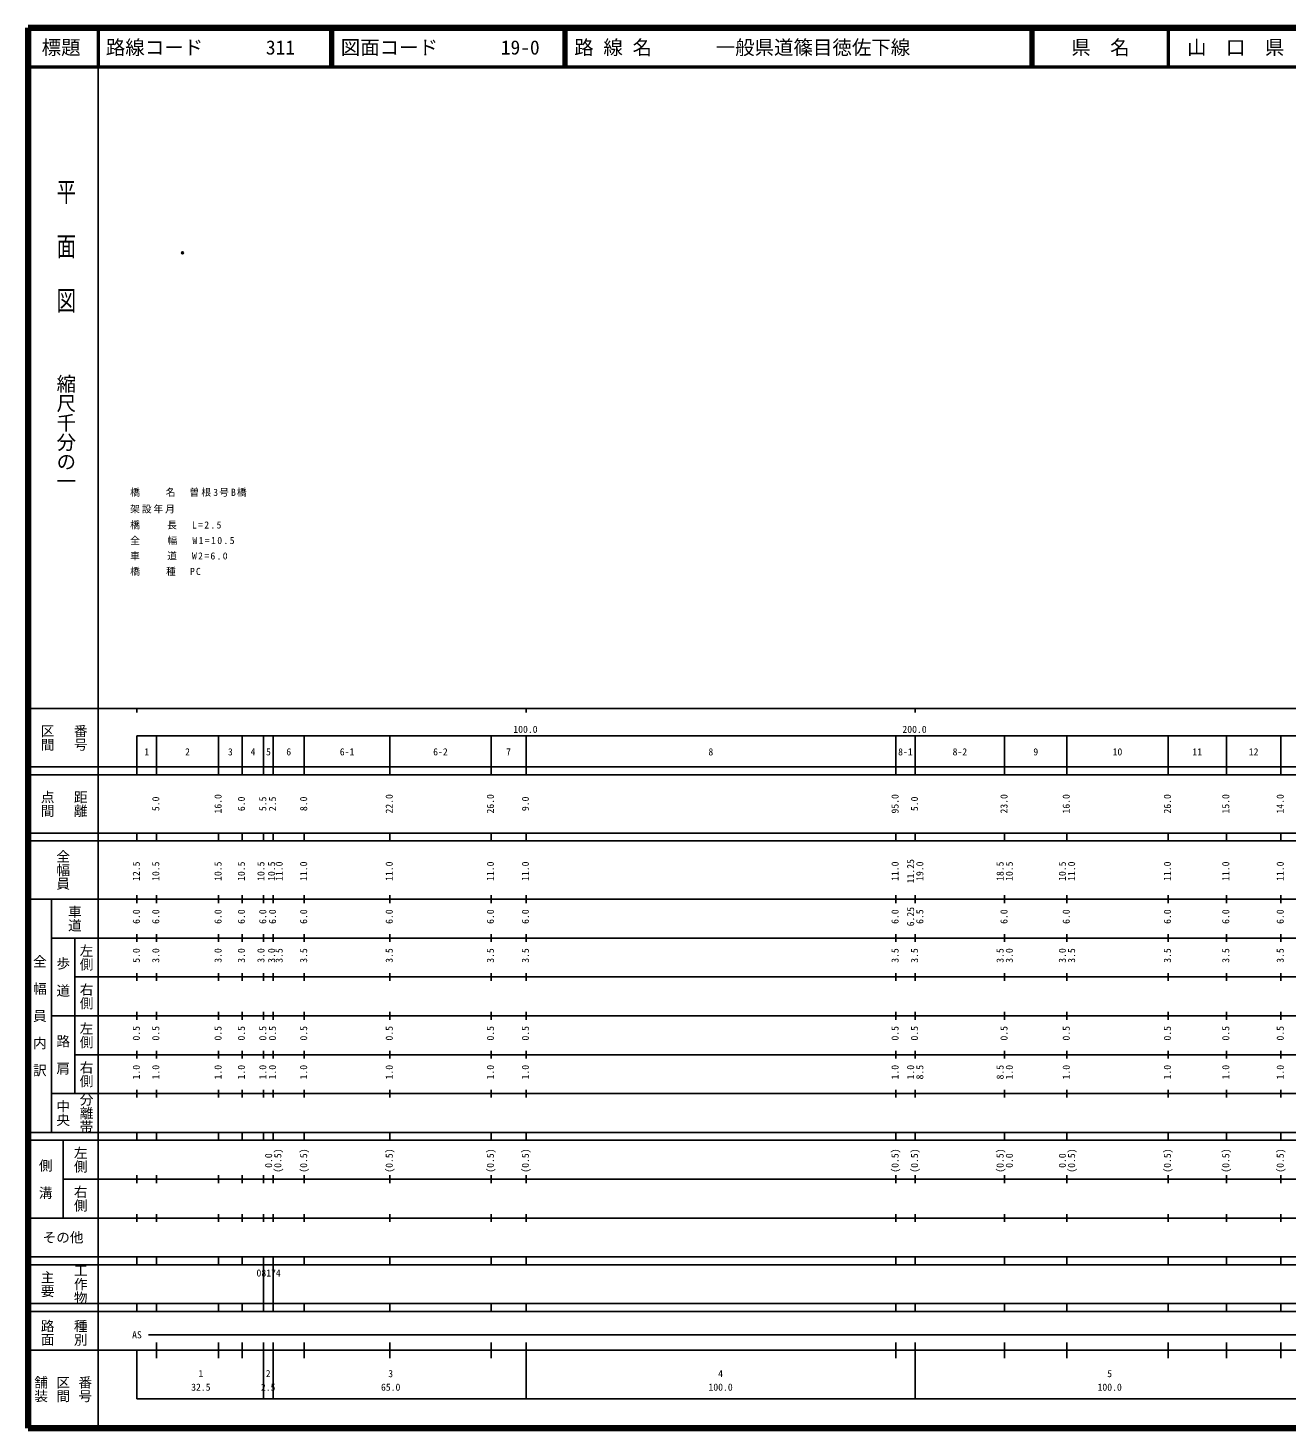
# Model space of a CAD drawing. Units: millimetres on the paper. Extents: x 40 to 680, y 20 to 380.
# Drawn here: x 40 to 363.6, y 20 to 380 of the extents above; entities that cross this region are included whole.
import ezdxf
from ezdxf.enums import TextEntityAlignment as Align

# ---------------------------------------------------------------- set-up
doc = ezdxf.new("R2010")
doc.units = ezdxf.units.MM
doc.header["$PDMODE"] = 32
doc.header["$PDSIZE"] = 0.5
for name, color, linetype in [('M-OTRS', 6, 'Continuous'), ('M-STR-HTXT', 7, 'Continuous'), ('M-TTL-TXT', 7, 'Continuous')]:
    doc.layers.add(name, color=color, linetype=linetype)
for name, color, linetype, lineweight in [('M-TTL', 2, 'Continuous', 140), ('M-TTL-BAND', 7, 'Continuous', 25), ('M-TTL-LINE', 7, 'Continuous', 50)]:
    doc.layers.add(name, color=color, linetype=linetype, lineweight=lineweight)
doc.styles.add('@ＭＳ ゴシック', font='')
doc.styles.add('ＭＳ ゴシック', font='')
doc.styles.get('@ＭＳ ゴシック').set_extended_font_data('@MS Gothic')
doc.styles.get('ＭＳ ゴシック').set_extended_font_data('MS Gothic')

msp = doc.modelspace()

# ---------------------------------------------------------------- linework, layer by layer
at = {"layer": 'M-OTRS'}
msp.add_point((79.706, 322.152), dxfattribs=at)
at = {"layer": 'M-TTL'}
for p, q in [((40, 380), (40, 20)), ((680, 380), (40, 380)), ((40, 20), (680, 20))]:
    msp.add_line(p, q, dxfattribs=at)
at = {"layer": 'M-TTL-BAND'}
for p, q in [((58, 370), (58, 20)), ((40, 205), (579, 205)), ((68, 205), (68, 204)), ((168, 205), (168, 204)), ((268, 205), (268, 204)), ((68, 198), (579, 198)), ((68, 198), (68, 188)), ((73, 188), (73, 198)), ((89, 188), (89, 198)), ((95, 188), (95, 198)), ((100.5, 188), (100.5, 198)), ((103, 188), (103, 198)), ((111, 188), (111, 198)), ((133, 188), (133, 198)), ((159, 188), (159, 198)), ((168, 188), (168, 198)), ((263, 188), (263, 198)), ((268, 188), (268, 198)), ((291, 188), (291, 198)), ((307, 188), (307, 198)), ((333, 188), (333, 198)), ((348, 188), (348, 198)), ((362, 188), (362, 198)), ((40, 190), (579, 190)), ((40, 188), (579, 188)), ((40, 173), (579, 173)), ((68, 171), (68, 173)), ((73, 171), (73, 173)), ((89, 171), (89, 173)), ((95, 171), (95, 173)), ((100.5, 171), (100.5, 173)), ((103, 171), (103, 173)), ((111, 171), (111, 173)), ((133, 171), (133, 173)), ((159, 171), (159, 173)), ((168, 171), (168, 173)), ((263, 171), (263, 173)), ((268, 171), (268, 173)), ((291, 171), (291, 173)), ((307, 171), (307, 173)), ((333, 171), (333, 173)), ((348, 171), (348, 173)), ((362, 171), (362, 173)), ((40, 171), (579, 171)), ((40, 156), (579, 156)), ((46, 96), (46, 156)), ((68, 155), (68, 157)), ((73, 155), (73, 157)), ((89, 155), (89, 157)), ((95, 155), (95, 157)), ((100.5, 155), (100.5, 157)), ((103, 155), (103, 157)), ((111, 155), (111, 157)), ((133, 155), (133, 157)), ((159, 155), (159, 157)), ((168, 155), (168, 157)), ((263, 155), (263, 157)), ((268, 155), (268, 157)), ((291, 155), (291, 157)), ((307, 155), (307, 157)), ((333, 155), (333, 157)), ((348, 155), (348, 157)), ((362, 155), (362, 157)), ((46, 146), (579, 146)), ((52, 146), (52, 106)), ((68, 145), (68, 147)), ((73, 145), (73, 147)), ((89, 145), (89, 147)), ((95, 145), (95, 147)), ((100.5, 145), (100.5, 147)), ((103, 145), (103, 147)), ((111, 145), (111, 147)), ((133, 145), (133, 147)), ((159, 145), (159, 147)), ((168, 145), (168, 147)), ((263, 145), (263, 147)), ((268, 145), (268, 147)), ((291, 145), (291, 147)), ((307, 145), (307, 147)), ((333, 145), (333, 147)), ((348, 145), (348, 147)), ((362, 145), (362, 147)), ((68, 135), (68, 137)), ((73, 135), (73, 137)), ((89, 135), (89, 137)), ((95, 135), (95, 137)), ((100.5, 135), (100.5, 137)), ((103, 135), (103, 137)), ((111, 135), (111, 137)), ((133, 135), (133, 137)), ((159, 135), (159, 137)), ((168, 135), (168, 137)), ((263, 135), (263, 137)), ((268, 135), (268, 137)), ((291, 135), (291, 137)), ((307, 135), (307, 137)), ((333, 135), (333, 137)), ((348, 135), (348, 137)), ((362, 135), (362, 137)), ((52, 136), (579, 136)), ((46, 126), (579, 126)), ((68, 125), (68, 127)), ((73, 125), (73, 127)), ((89, 125), (89, 127)), ((95, 125), (95, 127)), ((100.5, 125), (100.5, 127)), ((103, 125), (103, 127)), ((111, 125), (111, 127)), ((133, 125), (133, 127)), ((159, 125), (159, 127)), ((168, 125), (168, 127)), ((263, 125), (263, 127)), ((268, 125), (268, 127)), ((291, 125), (291, 127)), ((307, 125), (307, 127)), ((333, 125), (333, 127)), ((348, 125), (348, 127)), ((362, 125), (362, 127)), ((52, 116), (579, 116)), ((68, 115), (68, 117)), ((73, 115), (73, 117)), ((89, 115), (89, 117)), ((95, 115), (95, 117)), ((100.5, 115), (100.5, 117)), ((103, 115), (103, 117)), ((111, 115), (111, 117)), ((133, 115), (133, 117)), ((159, 115), (159, 117)), ((168, 115), (168, 117)), ((263, 115), (263, 117)), ((268, 115), (268, 117)), ((291, 115), (291, 117)), ((307, 115), (307, 117)), ((333, 115), (333, 117)), ((348, 115), (348, 117)), ((362, 115), (362, 117)), ((46, 106), (579, 106)), ((68, 105), (68, 107)), ((73, 105), (73, 107)), ((89, 105), (89, 107)), ((95, 105), (95, 107)), ((100.5, 105), (100.5, 107)), ((103, 105), (103, 107)), ((111, 105), (111, 107)), ((133, 105), (133, 107)), ((159, 105), (159, 107)), ((168, 105), (168, 107)), ((263, 105), (263, 107)), ((268, 105), (268, 107)), ((291, 105), (291, 107)), ((307, 105), (307, 107)), ((333, 105), (333, 107)), ((348, 105), (348, 107)), ((362, 105), (362, 107)), ((40, 96), (579, 96)), ((40, 94), (579, 94)), ((49, 94), (49, 74)), ((68, 94), (68, 96)), ((73, 94), (73, 96)), ((89, 94), (89, 96)), ((95, 94), (95, 96)), ((100.5, 94), (100.5, 96)), ((103, 94), (103, 96)), ((111, 94), (111, 96)), ((133, 94), (133, 96)), ((159, 94), (159, 96)), ((168, 94), (168, 96)), ((263, 94), (263, 96)), ((268, 94), (268, 96)), ((291, 94), (291, 96)), ((307, 94), (307, 96)), ((333, 94), (333, 96)), ((348, 94), (348, 96)), ((362, 94), (362, 96)), ((49, 84), (579, 84)), ((68, 83), (68, 85)), ((73, 83), (73, 85)), ((89, 83), (89, 85)), ((95, 83), (95, 85)), ((100.5, 83), (100.5, 85)), ((103, 83), (103, 85)), ((111, 83), (111, 85)), ((133, 83), (133, 85)), ((159, 83), (159, 85)), ((168, 83), (168, 85)), ((263, 83), (263, 85)), ((268, 83), (268, 85)), ((291, 83), (291, 85)), ((307, 83), (307, 85)), ((333, 83), (333, 85)), ((348, 83), (348, 85)), ((362, 83), (362, 85)), ((40, 74), (579, 74)), ((68, 73), (68, 75)), ((73, 73), (73, 75)), ((89, 73), (89, 75)), ((95, 73), (95, 75)), ((100.5, 73), (100.5, 75)), ((103, 73), (103, 75)), ((111, 73), (111, 75)), ((133, 73), (133, 75)), ((159, 73), (159, 75)), ((168, 73), (168, 75)), ((263, 73), (263, 75)), ((268, 73), (268, 75)), ((291, 73), (291, 75)), ((307, 73), (307, 75)), ((333, 73), (333, 75)), ((348, 73), (348, 75)), ((362, 73), (362, 75)), ((40, 64), (579, 64)), ((40, 62), (579, 62)), ((68, 62), (68, 64)), ((73, 62), (73, 64)), ((89, 62), (89, 64)), ((95, 62), (95, 64)), ((100.5, 62), (100.5, 64)), ((100.5, 52), (100.5, 62)), ((103, 62), (103, 64)), ((103, 52), (103, 62)), ((111, 62), (111, 64)), ((133, 62), (133, 64)), ((159, 62), (159, 64)), ((168, 62), (168, 64)), ((263, 62), (263, 64)), ((268, 62), (268, 64)), ((291, 62), (291, 64)), ((307, 62), (307, 64)), ((333, 62), (333, 64)), ((348, 62), (348, 64)), ((362, 62), (362, 64)), ((40, 52), (579, 52)), ((68, 50), (68, 52)), ((73, 50), (73, 52)), ((89, 50), (89, 52)), ((95, 50), (95, 52)), ((100.5, 50), (100.5, 52)), ((103, 50), (103, 52)), ((111, 50), (111, 52)), ((133, 50), (133, 52)), ((159, 50), (159, 52)), ((168, 50), (168, 52)), ((263, 50), (263, 52)), ((268, 50), (268, 52)), ((291, 50), (291, 52)), ((307, 50), (307, 52)), ((333, 50), (333, 52)), ((348, 50), (348, 52)), ((362, 50), (362, 52)), ((40, 50), (579, 50)), ((71, 44), (565, 44)), ((40, 40), (579, 40)), ((68, 40), (68, 27.5)), ((73, 38), (73, 42)), ((89, 38), (89, 42)), ((95, 38), (95, 42)), ((100.5, 38), (100.5, 42)), ((103, 38), (103, 42)), ((111, 38), (111, 42)), ((133, 38), (133, 42)), ((159, 38), (159, 42)), ((168, 27.5), (168, 42)), ((263, 38), (263, 42)), ((268, 27.5), (268, 42)), ((291, 38), (291, 42)), ((307, 38), (307, 42)), ((333, 38), (333, 42)), ((348, 38), (348, 42)), ((362, 38), (362, 42)), ((100.5, 27.5), (100.5, 38)), ((103, 27.5), (103, 38)), ((68, 27.5), (579, 27.5))]:
    msp.add_line(p, q, dxfattribs=at)
at = {"layer": 'M-TTL-LINE'}
for p, q in [((58, 380), (58, 370)), ((117.75, 380), (117.75, 370)), ((118.25, 380), (118.25, 370)), ((177.75, 380), (177.75, 370)), ((178.25, 380), (178.25, 370)), ((297.75, 380), (297.75, 370)), ((298.25, 380), (298.25, 370)), ((333, 380), (333, 370)), ((40, 370), (680, 370))]:
    msp.add_line(p, q, dxfattribs=at)

# ---------------------------------------------------------------- texts
at = {"layer": 'M-STR-HTXT', "char_height": 1.833, "attachment_point": 7, "style": 'ＭＳ ゴシック'}
for s, insert in [('\\T1.22;橋\u3000\u3000名\u3000曽根3号B橋', (66.253, 259.475)), ('\\T1.2;架設年月\u3000', (66.253, 255.18)), ('\\T1.27;橋\u3000\u3000長\u3000L=2.5', (66.253, 251.082)), ('\\T1.28;全\u3000\u3000幅\u3000W1=10.5', (66.253, 247.101)), ('\\T1.27;車\u3000\u3000道\u3000W2=6.0', (66.253, 243.121)), ('\\T1.23;橋\u3000\u3000種\u3000PC', (66.253, 239.141))]:
    msp.add_mtext(s, dxfattribs=dict(at, insert=insert))
at = {"layer": 'M-TTL-BAND', "style": '@ＭＳ ゴシック', "width": 1.4}
msp.add_text('平  面  図', height=3.666, rotation=270, dxfattribs=at).set_placement((49.777, 306.475), align=Align.MIDDLE_RIGHT)
at = {"layer": 'M-TTL-BAND', "style": '@ＭＳ ゴシック'}
msp.add_text('縮尺千分の一', height=3.666, rotation=270, dxfattribs=at).set_placement((49.777, 261.03), align=Align.MIDDLE_RIGHT)
for s, p in [('区間', (45, 197.5)), ('番号', (53.5, 197.5)), ('点間', (45, 180.5)), ('距離', (53.5, 180.5)), ('全幅員', (49, 163.5)), ('車道', (52, 151)), ('左側', (55, 141)), ('全\u3000幅\u3000員\u3000内\u3000訳', (43, 126)), ('歩\u3000道', (49, 136)), ('右側', (55, 131)), ('左側', (55, 121)), ('路\u3000肩', (49, 116)), ('右側', (55, 111)), ('分離帯', (55, 101)), ('中央', (49, 101)), ('左側', (53.5, 89)), ('側\u3000溝', (44.5, 84)), ('右側', (53.5, 79)), ('工作物', (53.5, 57)), ('主要', (45, 57)), ('路面', (45, 44.5)), ('種別', (53.5, 44.5)), ('舗装', (43.333, 30)), ('区間', (49, 30)), ('番号', (54.667, 30))]:
    msp.add_text(s, height=2.566, rotation=270, dxfattribs=at).set_placement(p, align=Align.MIDDLE_CENTER)
at = {"layer": 'M-TTL-BAND', "style": 'ＭＳ ゴシック'}
for s, p in [('100.0', (167.844, 198.195)), ('200.0', (267.844, 198.195)), ('1', (70.5, 192.405)), ('2', (81, 192.405)), ('3', (92, 192.405)), ('4', (97.832, 192.405)), ('5', (101.79, 192.405)), ('6', (107, 192.405)), ('6-1', (122, 192.405)), ('6-2', (146, 192.405)), ('7', (163.5, 192.405)), ('8', (215.5, 192.405)), ('8-1', (265.5, 192.405)), ('8-2', (279.5, 192.405)), ('9', (299, 192.405)), ('10', (320, 192.405)), ('11', (340.5, 192.405)), ('12', (355, 192.405)), ('AS', (68, 42.5)), ('1', (84.428, 32.523)), ('2', (101.723, 32.523)), ('3', (133.212, 32.523)), ('4', (218, 32.523)), ('5', (318, 32.523)), ('32.5', (84.428, 29.033)), ('2.5', (101.723, 29.033)), ('65.0', (133.212, 29.033)), ('100.0', (218, 29.033)), ('100.0', (318, 29.033))]:
    msp.add_text(s, height=1.833, dxfattribs=at).set_placement(p, align=Align.BOTTOM_CENTER)
for s, p in [('5.0', (74.29, 180.5)), ('16.0', (90.29, 180.5)), ('6.0', (96.29, 180.5)), ('5.5', (101.79, 180.5)), ('2.5', (104.29, 180.5)), ('8.0', (112.29, 180.5)), ('22.0', (134.29, 180.5)), ('26.0', (160.29, 180.5)), ('9.0', (169.29, 180.5)), ('95.0', (264.29, 180.5)), ('5.0', (269.29, 180.5)), ('23.0', (292.29, 180.5)), ('16.0', (308.29, 180.5)), ('26.0', (334.29, 180.5)), ('15.0', (349.29, 180.5)), ('14.0', (363.29, 180.5)), ('11.25', (268.29, 163.174)), ('12.5', (69.29, 163.174)), ('10.5', (74.29, 163.174)), ('10.5', (90.29, 163.174)), ('10.5', (96.29, 163.174)), ('10.5', (101.318, 163.174)), ('10.5', (104.043, 163.174)), ('11.0', (105.992, 163.174)), ('11.0', (112.29, 163.174)), ('11.0', (134.29, 163.174)), ('11.0', (160.29, 163.174)), ('11.0', (169.29, 163.174)), ('11.0', (264.29, 163.174)), ('19.0', (270.66, 163.174)), ('18.5', (291.29, 163.174)), ('10.5', (293.66, 163.174)), ('10.5', (307.29, 163.174)), ('11.0', (309.66, 163.174)), ('11.0', (334.29, 163.174)), ('11.0', (349.29, 163.174)), ('11.0', (363.29, 163.174)), ('6.0', (69.29, 151.5)), ('6.0', (74.29, 151.5)), ('6.0', (90.29, 151.5)), ('6.0', (96.29, 151.5)), ('6.0', (101.79, 151.5)), ('6.0', (104.29, 151.5)), ('6.0', (112.29, 151.5)), ('6.0', (134.29, 151.5)), ('6.0', (160.29, 151.5)), ('6.0', (169.29, 151.5)), ('6.0', (264.29, 151.5)), ('6.25', (268.29, 151.5)), ('6.5', (270.66, 151.5)), ('6.0', (292.29, 151.5)), ('6.0', (308.29, 151.5)), ('6.0', (334.29, 151.5)), ('6.0', (349.29, 151.5)), ('6.0', (363.29, 151.5)), ('5.0', (69.29, 141.5)), ('3.0', (74.29, 141.5)), ('3.0', (90.29, 141.5)), ('3.0', (96.29, 141.5)), ('3.0', (101.318, 141.5)), ('3.0', (104.043, 141.5)), ('3.5', (105.992, 141.5)), ('3.5', (112.29, 141.5)), ('3.5', (134.29, 141.5)), ('3.5', (160.29, 141.5)), ('3.5', (169.29, 141.5)), ('3.5', (264.29, 141.5)), ('3.5', (269.29, 141.5)), ('3.5', (291.29, 141.5)), ('3.0', (293.66, 141.5)), ('3.0', (307.29, 141.5)), ('3.5', (309.66, 141.5)), ('3.5', (334.29, 141.5)), ('3.5', (349.29, 141.5)), ('3.5', (363.29, 141.5)), ('0.5', (69.29, 121.5)), ('0.5', (74.29, 121.5)), ('0.5', (90.29, 121.5)), ('0.5', (96.29, 121.5)), ('0.5', (101.79, 121.5)), ('0.5', (104.29, 121.5)), ('0.5', (112.29, 121.5)), ('0.5', (134.29, 121.5)), ('0.5', (160.29, 121.5)), ('0.5', (169.29, 121.5)), ('0.5', (264.29, 121.5)), ('0.5', (269.29, 121.5)), ('0.5', (292.29, 121.5)), ('0.5', (308.29, 121.5)), ('0.5', (334.29, 121.5)), ('0.5', (349.29, 121.5)), ('0.5', (363.29, 121.5)), ('1.0', (69.29, 111.5)), ('1.0', (74.29, 111.5)), ('1.0', (90.29, 111.5)), ('1.0', (96.29, 111.5)), ('1.0', (101.79, 111.5)), ('1.0', (104.29, 111.5)), ('1.0', (112.29, 111.5)), ('1.0', (134.29, 111.5)), ('1.0', (160.29, 111.5)), ('1.0', (169.29, 111.5)), ('1.0', (264.29, 111.5)), ('1.0', (268.29, 111.5)), ('8.5', (270.66, 111.5)), ('8.5', (291.29, 111.5)), ('1.0', (293.66, 111.5)), ('1.0', (308.29, 111.5)), ('1.0', (334.29, 111.5)), ('1.0', (349.29, 111.5)), ('1.0', (363.29, 111.5)), ('0.0', (103.29, 88.764)), ('(0.5)', (105.66, 88.764)), ('(0.5)', (112.29, 88.764)), ('(0.5)', (134.29, 88.764)), ('(0.5)', (160.29, 88.764)), ('(0.5)', (169.29, 88.764)), ('(0.5)', (264.29, 88.764)), ('(0.5)', (269.29, 88.764)), ('(0.5)', (291.29, 88.764)), ('0.0', (293.66, 88.764)), ('0.0', (307.29, 88.764)), ('(0.5)', (309.66, 88.764)), ('(0.5)', (334.29, 88.764)), ('(0.5)', (349.29, 88.764)), ('(0.5)', (363.29, 88.764))]:
    msp.add_text(s, height=1.833, rotation=90, dxfattribs=at).set_placement(p, align=Align.BOTTOM_CENTER)
msp.add_text('その他', height=2.566, dxfattribs=at).set_placement((49, 69), align=Align.MIDDLE_CENTER)
msp.add_text('08174', height=1.833, dxfattribs=at).set_placement((98.725, 58.405), align=Align.BOTTOM_LEFT)
at = {"layer": 'M-TTL-TXT', "style": 'ＭＳ ゴシック'}
for s, p in [('標題', (48.5, 375)), ('県\u3000名', (315.625, 375)), ('山\u3000口\u3000県', (350.375, 375))]:
    msp.add_text(s, height=3.666, dxfattribs=at).set_placement(p, align=Align.MIDDLE_CENTER)
for s, p in [('路線コード', (60, 375)), ('311', (101.142, 375)), ('図面コード', (120.38, 375)), ('19-0', (161.521, 375)), ('路 線 名', (180.38, 375)), ('一般県道篠目徳佐下線', (216.734, 375))]:
    msp.add_text(s, height=3.666, dxfattribs=at).set_placement(p, align=Align.MIDDLE_LEFT)

doc.saveas('drawing.dxf')
